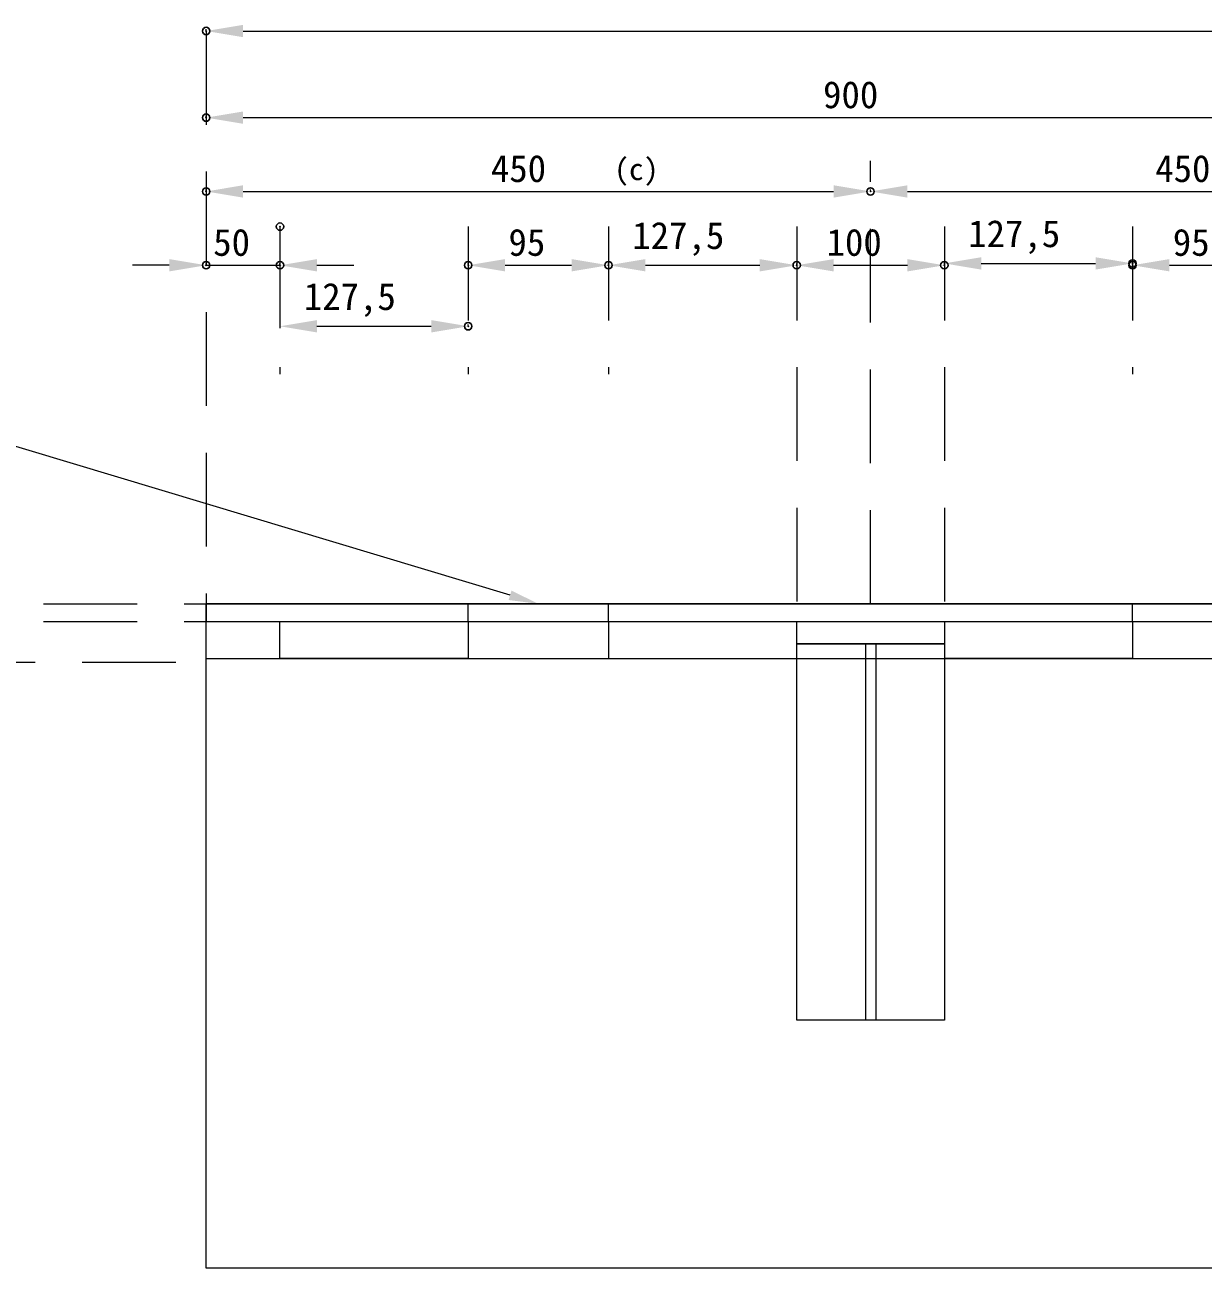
# Model space of a CAD drawing. Units: millimetres, scale not verified. Extents: x -1580 to 1821, y -918 to 1184.
# Drawn here: x -399 to 399, y 322 to 1164 of the extents above; entities that cross this region are included whole.
import ezdxf
from ezdxf.enums import TextEntityAlignment as Align

# ---------------------------------------------------------------- set-up
doc = ezdxf.new("R2010")
doc.units = ezdxf.units.MM
doc.header["$LTSCALE"] = 10
doc.header["$PDMODE"] = 32
doc.header["$PDSIZE"] = 5
doc.linetypes.add('USER2', pattern=[9.525, 6.35, -3.175])
for name, color, linetype, lineweight in [('0-2_外形線', 7, 'Continuous', 18), ('0-8_文字', 7, 'Continuous', 18), ('0-9_寸法線', 7, 'USER2', 18)]:
    doc.layers.add(name, color=color, linetype=linetype, lineweight=lineweight)
doc.layers.add('1-0__1-0__1-0__1-0__1-0__0-5_DEFPOINTS', color=7, linetype='Continuous')
doc.styles.add('ＭＳ ゴシック', font='')
doc.styles.get('ＭＳ ゴシック').set_extended_font_data('MS Gothic')

# ---------------------------------------------------------------- blocks, each defined once
blk = doc.blocks.new('_D1')
at = {"layer": '0-2_外形線'}
for p, q in [((2382.34, 2921.04), (2382.34, 2921.67)), ((2407.34, 2920.42), (4157.34, 2920.42))]:
    blk.add_line(p, q, dxfattribs=at)
blk.add_solid([(2407.34, 2924.59), (2407.34, 2916.25), (2382.34, 2920.42)], dxfattribs=at)
at = {"layer": '1-0__1-0__1-0__1-0__1-0__0-5_DEFPOINTS'}
blk.add_point((2382.34, 2920.42), dxfattribs=at)
blk = doc.blocks.new('_D2')
at = {"layer": '0-2_外形線'}
for p, q in [((2382.34, 2762.37), (2382.34, 2763)), ((2432.34, 2762.37), (2432.34, 2763)), ((2357.34, 2761.75), (2332.34, 2761.75)), ((2382.34, 2761.75), (2432.34, 2761.75)), ((2457.34, 2761.75), (2482.34, 2761.75))]:
    blk.add_line(p, q, dxfattribs=at)
for points in [[(2357.34, 2765.92), (2357.34, 2757.58), (2382.34, 2761.75)], [(2457.34, 2765.92), (2457.34, 2757.58), (2432.34, 2761.75)]]:
    blk.add_solid(points, dxfattribs=at)
at = {"layer": '1-0__1-0__1-0__1-0__1-0__0-5_DEFPOINTS'}
for p in [(2382.34, 2761.75), (2432.34, 2761.75)]:
    blk.add_point(p, dxfattribs=at)
at = {"layer": '0-2_外形線', "style": 'ＭＳ ゴシック'}
blk.add_text('50', height=18.33, dxfattribs=at).set_placement((2387.1, 2762.64), align=Align.BOTTOM_LEFT)
blk = doc.blocks.new('_D31')
at = {"layer": '0-2_外形線'}
for p, q in [((2382.34, 2862.37), (2382.34, 2863)), ((2407.34, 2861.75), (3257.34, 2861.75))]:
    blk.add_line(p, q, dxfattribs=at)
blk.add_solid([(2407.34, 2865.92), (2407.34, 2857.58), (2382.34, 2861.75)], dxfattribs=at)
at = {"layer": '1-0__1-0__1-0__1-0__1-0__0-5_DEFPOINTS'}
blk.add_point((2382.34, 2861.75), dxfattribs=at)
at = {"layer": '0-2_外形線', "style": 'ＭＳ ゴシック'}
blk.add_text('900', height=18.33, dxfattribs=at).set_placement((2800.19, 2862.64), align=Align.BOTTOM_LEFT)
blk = doc.blocks.new('_D33')
at = {"layer": '0-2_外形線'}
for p, q in [((2382.34, 2812.37), (2382.34, 2813)), ((2832.34, 2812.37), (2832.34, 2813)), ((2407.34, 2811.75), (2807.34, 2811.75))]:
    blk.add_line(p, q, dxfattribs=at)
for points in [[(2407.34, 2815.92), (2407.34, 2807.58), (2382.34, 2811.75)], [(2807.34, 2815.92), (2807.34, 2807.58), (2832.34, 2811.75)]]:
    blk.add_solid(points, dxfattribs=at)
at = {"layer": '1-0__1-0__1-0__1-0__1-0__0-5_DEFPOINTS'}
for p in [(2382.34, 2811.75), (2832.34, 2811.75)]:
    blk.add_point(p, dxfattribs=at)
at = {"layer": '0-2_外形線', "style": 'ＭＳ ゴシック'}
blk.add_text('450', height=18.33, dxfattribs=at).set_placement((2575.19, 2812.64), align=Align.BOTTOM_LEFT)
blk = doc.blocks.new('_D34')
at = {"layer": '0-2_外形線'}
for p, q in [((2832.34, 2812.37), (2832.34, 2813)), ((3282.34, 2812.37), (3282.34, 2813)), ((2857.34, 2811.75), (3257.34, 2811.75))]:
    blk.add_line(p, q, dxfattribs=at)
for points in [[(2857.34, 2815.92), (2857.34, 2807.58), (2832.34, 2811.75)], [(3257.34, 2815.92), (3257.34, 2807.58), (3282.34, 2811.75)]]:
    blk.add_solid(points, dxfattribs=at)
at = {"layer": '1-0__1-0__1-0__1-0__1-0__0-5_DEFPOINTS'}
for p in [(2832.34, 2811.75), (3282.34, 2811.75)]:
    blk.add_point(p, dxfattribs=at)
at = {"layer": '0-2_外形線', "style": 'ＭＳ ゴシック'}
blk.add_text('450', height=18.33, dxfattribs=at).set_placement((3025.19, 2812.64), align=Align.BOTTOM_LEFT)
blk = doc.blocks.new('_D41')
at = {"layer": '0-2_外形線'}
for p, q in [((3009.84, 2762.37), (3009.84, 2763)), ((3104.84, 2762.37), (3104.84, 2763)), ((3034.84, 2761.75), (3079.84, 2761.75))]:
    blk.add_line(p, q, dxfattribs=at)
for points in [[(3034.84, 2765.92), (3034.84, 2757.58), (3009.84, 2761.75)], [(3079.84, 2765.92), (3079.84, 2757.58), (3104.84, 2761.75)]]:
    blk.add_solid(points, dxfattribs=at)
at = {"layer": '1-0__1-0__1-0__1-0__1-0__0-5_DEFPOINTS'}
for p in [(3009.84, 2761.75), (3104.84, 2761.75)]:
    blk.add_point(p, dxfattribs=at)
at = {"layer": '0-2_外形線', "style": 'ＭＳ ゴシック'}
blk.add_text('95', height=18.33, dxfattribs=at).set_placement((3037.1, 2762.64), align=Align.BOTTOM_LEFT)
blk = doc.blocks.new('_D42')
at = {"layer": '0-2_外形線'}
for p, q in [((2782.34, 2762.37), (2782.34, 2763)), ((2882.34, 2762.37), (2882.34, 2763)), ((2807.34, 2761.75), (2857.34, 2761.75))]:
    blk.add_line(p, q, dxfattribs=at)
for points in [[(2807.34, 2765.92), (2807.34, 2757.58), (2782.34, 2761.75)], [(2857.34, 2765.92), (2857.34, 2757.58), (2882.34, 2761.75)]]:
    blk.add_solid(points, dxfattribs=at)
at = {"layer": '1-0__1-0__1-0__1-0__1-0__0-5_DEFPOINTS'}
for p in [(2782.34, 2761.75), (2882.34, 2761.75)]:
    blk.add_point(p, dxfattribs=at)
at = {"layer": '0-2_外形線', "style": 'ＭＳ ゴシック'}
blk.add_text('100', height=18.33, dxfattribs=at).set_placement((2802.57, 2762.64), align=Align.BOTTOM_LEFT)
blk = doc.blocks.new('_D43')
at = {"layer": '0-2_外形線'}
for p, q in [((2559.84, 2762.37), (2559.84, 2763)), ((2654.84, 2762.37), (2654.84, 2763)), ((2584.84, 2761.75), (2629.84, 2761.75))]:
    blk.add_line(p, q, dxfattribs=at)
for points in [[(2584.84, 2765.92), (2584.84, 2757.58), (2559.84, 2761.75)], [(2629.84, 2765.92), (2629.84, 2757.58), (2654.84, 2761.75)]]:
    blk.add_solid(points, dxfattribs=at)
at = {"layer": '1-0__1-0__1-0__1-0__1-0__0-5_DEFPOINTS'}
for p in [(2559.84, 2761.75), (2654.84, 2761.75)]:
    blk.add_point(p, dxfattribs=at)
at = {"layer": '0-2_外形線', "style": 'ＭＳ ゴシック'}
blk.add_text('95', height=18.33, dxfattribs=at).set_placement((2587.1, 2762.64), align=Align.BOTTOM_LEFT)
blk = doc.blocks.new('_D44')
at = {"layer": '0-2_外形線'}
for p, q in [((2654.84, 2762.37), (2654.84, 2763)), ((2782.34, 2762.37), (2782.34, 2763)), ((2679.84, 2761.75), (2757.34, 2761.75))]:
    blk.add_line(p, q, dxfattribs=at)
for points in [[(2679.84, 2765.92), (2679.84, 2757.58), (2654.84, 2761.75)], [(2757.34, 2765.92), (2757.34, 2757.58), (2782.34, 2761.75)]]:
    blk.add_solid(points, dxfattribs=at)
at = {"layer": '1-0__1-0__1-0__1-0__1-0__0-5_DEFPOINTS'}
for p in [(2654.84, 2761.75), (2782.34, 2761.75)]:
    blk.add_point(p, dxfattribs=at)
at = {"layer": '0-2_外形線', "style": 'ＭＳ ゴシック'}
blk.add_text('127,5', height=18.33, dxfattribs=at).set_placement((2670.97, 2767.28), align=Align.BOTTOM_LEFT)
blk = doc.blocks.new('_D45')
at = {"layer": '0-2_外形線'}
for p, q in [((2882.34, 2762.37), (2882.34, 2764.25)), ((2907.34, 2763), (2984.84, 2763)), ((3009.84, 2763.62), (3009.84, 2764.25))]:
    blk.add_line(p, q, dxfattribs=at)
for points in [[(2907.34, 2767.17), (2907.34, 2758.83), (2882.34, 2763)], [(2984.84, 2767.17), (2984.84, 2758.83), (3009.84, 2763)]]:
    blk.add_solid(points, dxfattribs=at)
at = {"layer": '1-0__1-0__1-0__1-0__1-0__0-5_DEFPOINTS'}
for p in [(3009.84, 2763), (2882.34, 2761.75)]:
    blk.add_point(p, dxfattribs=at)
at = {"layer": '0-2_外形線', "style": 'ＭＳ ゴシック'}
blk.add_text('127,5', height=18.33, dxfattribs=at).set_placement((2898.47, 2768.53), align=Align.BOTTOM_LEFT)
blk = doc.blocks.new('_D51')
at = {"layer": '0-2_外形線'}
for p, q in [((2432.34, 2787.29), (2432.34, 2719.17)), ((2457.34, 2720.42), (2534.84, 2720.42)), ((2559.84, 2721.04), (2559.84, 2721.67))]:
    blk.add_line(p, q, dxfattribs=at)
for points in [[(2457.34, 2724.59), (2457.34, 2716.25), (2432.34, 2720.42)], [(2534.84, 2724.59), (2534.84, 2716.25), (2559.84, 2720.42)]]:
    blk.add_solid(points, dxfattribs=at)
at = {"layer": '1-0__1-0__1-0__1-0__1-0__0-5_DEFPOINTS'}
for p in [(2432.34, 2787.92), (2559.84, 2720.42)]:
    blk.add_point(p, dxfattribs=at)
at = {"layer": '0-2_外形線', "style": 'ＭＳ ゴシック'}
blk.add_text('127,5', height=18.33, dxfattribs=at).set_placement((2448.47, 2725.95), align=Align.BOTTOM_LEFT)

msp = doc.modelspace()

# ---------------------------------------------------------------- linework, layer by layer
at = {"layer": '0-2_外形線'}
for p, q in [((-276.23, 771.93), (1523.77, 771.93)), ((-276.23, 321.93), (-276.23, 771.93)), ((-98.73, 759.93), (-98.73, 771.93)), ((-3.73, 759.93), (-3.73, 771.93)), ((351.27, 759.93), (351.27, 771.93)), ((-98.73, 759.93), (-98.73, 734.93)), ((-3.73, 759.93), (-3.73, 734.93)), ((170.27, 744.93), (170.27, 489.93)), ((177.27, 744.93), (177.27, 489.93)), ((-276.23, 734.93), (1573.77, 734.93)), ((-3.73, 734.93), (123.77, 734.93)), ((1523.77, 321.93), (-276.23, 321.93))]:
    msp.add_line(p, q, dxfattribs=at)
for points in [[(-70.38, 777.69), (-544.22, 920.29), (-552.22, 920.29)], [(-98.73, 734.93), (-226.23, 734.93), (-226.23, 759.93)], [(351.27, 759.93), (351.27, 734.93), (223.77, 734.93)]]:
    msp.add_lwpolyline(points, dxfattribs=at)
for points in [[(-276.23, 759.93), (1523.77, 759.93), (1523.77, 771.93), (-276.23, 771.93)], [(123.77, 759.93), (223.77, 759.93), (223.77, 744.93), (123.77, 744.93)], [(123.77, 744.93), (223.77, 744.93), (223.77, 489.93), (123.77, 489.93)]]:
    msp.add_lwpolyline(points, close=True, dxfattribs=at)
msp.add_solid([(-69.42, 780.88), (-51.23, 771.93), (-71.34, 774.5)], dxfattribs=at)
at = {"layer": '0-9_寸法線'}
for p, q in [((-276.23, 1159.93), (-276.23, 771.93)), ((173.77, 771.93), (173.77, 1071.93)), ((-226.23, 1027.42), (-226.23, 927.42)), ((-98.73, 1027.42), (-98.73, 927.42)), ((-3.73, 1027.42), (-3.73, 927.42)), ((123.77, 1027.42), (123.77, 771.93)), ((223.77, 1027.42), (223.77, 771.93)), ((351.27, 1027.42), (351.27, 927.42)), ((-481.74, 771.93), (-276.23, 771.93)), ((-481.74, 759.93), (-276.23, 759.93)), ((-455.49, 732.49), (-276.23, 732.49))]:
    msp.add_line(p, q, dxfattribs=at)

# ---------------------------------------------------------------- block references
at = {"layer": '0-2_外形線'}
for name in ['_D1', '_D31', '_D33', '_D34', '_D51', '_D44', '_D45', '_D2', '_D43', '_D42', '_D41']:
    msp.add_blockref(name, (-2658.57, -1760.49), dxfattribs=at)

# ---------------------------------------------------------------- texts
at = {"layer": '0-8_文字', "style": 'ＭＳ ゴシック'}
msp.add_text('(c)', height=14.66, dxfattribs=at).set_placement((0.2, 1054.56), align=Align.BOTTOM_LEFT)

doc.saveas('drawing.dxf')
